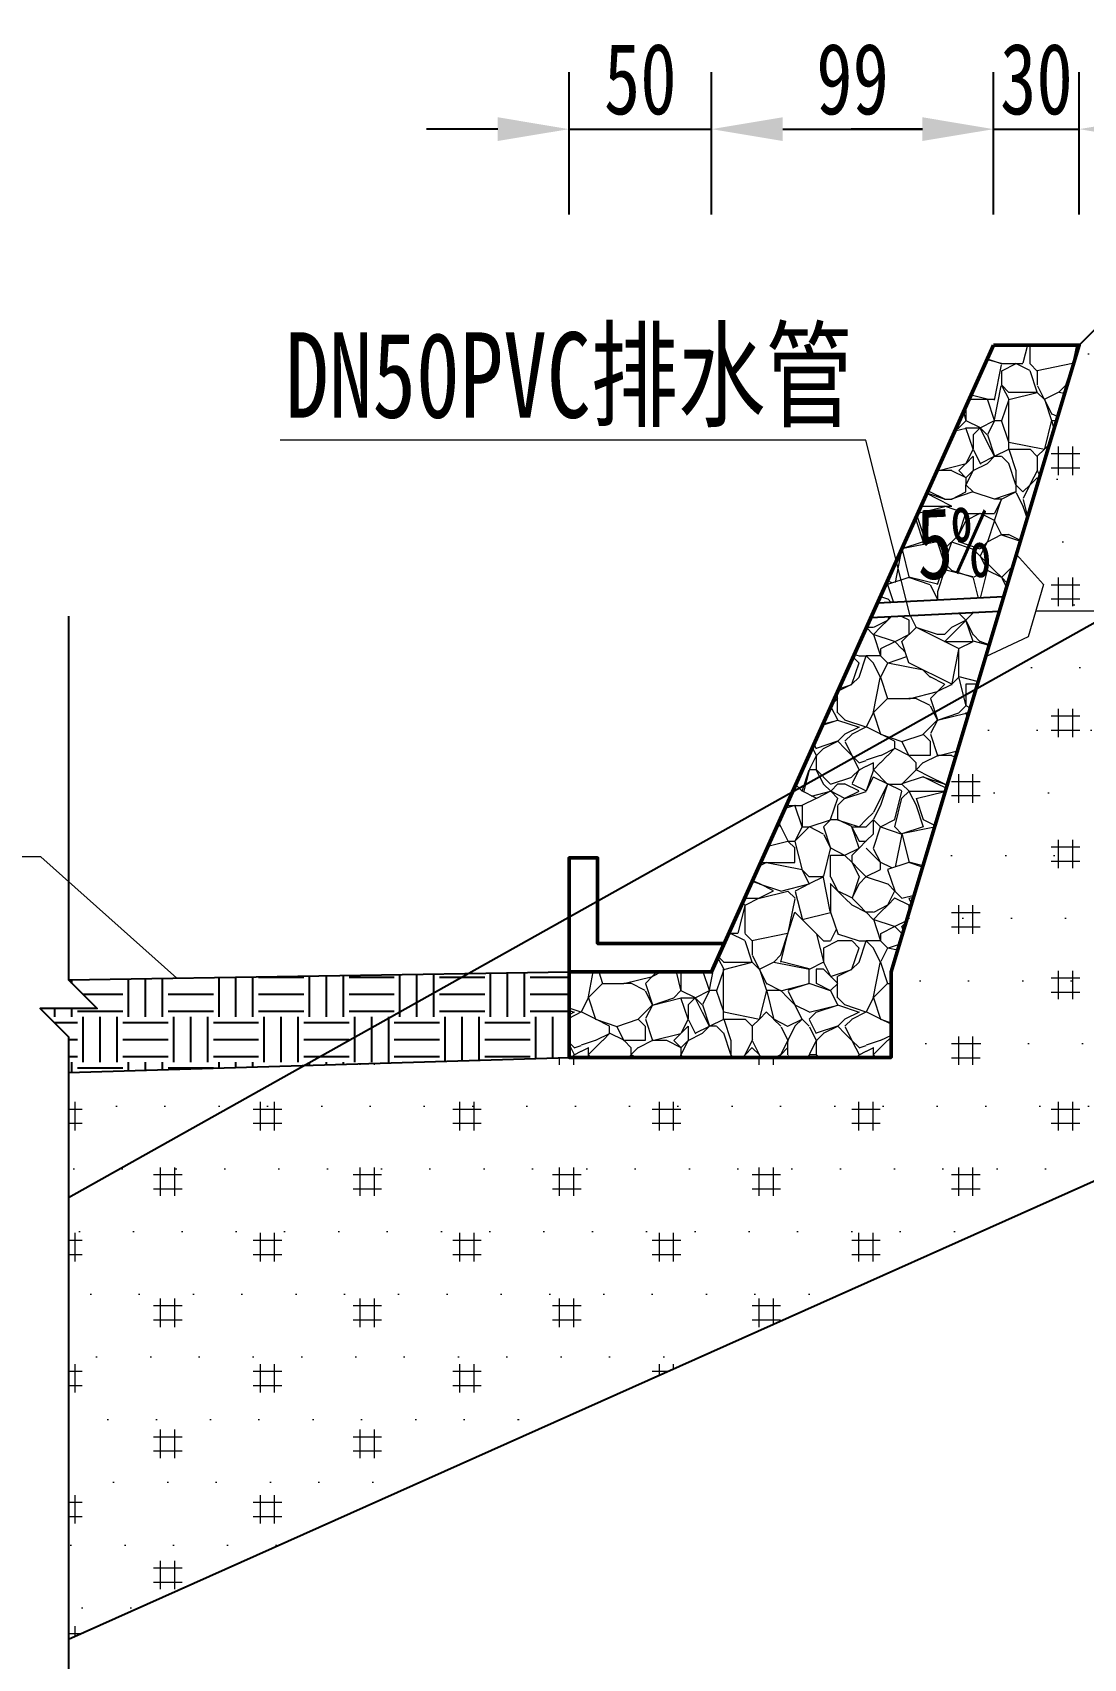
# Model space of a CAD drawing. Extents: x 4283 to 40403, y 1134 to 1764.
# Drawn here: x 4351.3 to 4388.1, y 1212 to 1269 of the extents above; entities that cross this region are included whole.
import ezdxf
from ezdxf.enums import TextEntityAlignment as Align

# ---------------------------------------------------------------- set-up
doc = ezdxf.new("R2010")
doc.units = 0
doc.linetypes.add('HIDDEN', pattern=[9.525, 6.35, -3.175])
for name, color, linetype, lineweight in [('0-图案填充 0.09', 8, 'Continuous', 9), ('0-文字 0.15', 7, 'Continuous', 15), ('0-标注 0.09', 4, 'Continuous', 9), ('0-结构粗实线 0.5', 7, 'Continuous', 50), ('0-结构细实线 0.2', 7, 'Continuous', 20)]:
    doc.layers.add(name, color=color, linetype=linetype, lineweight=lineweight)
doc.styles.add('0-仿宋国标', font='', dxfattribs={"width": 0.75})
doc.styles.get('0-仿宋国标').set_extended_font_data('仿宋_GB2312')
doc.dimstyles.new('@100', dxfattribs={"dimtxt": 2.5, "dimasz": 2.5, "dimexe": 2, "dimexo": 0.6, "dimgap": 0.5, "dimtad": 1, "dimdec": 0, "dimlfac": 10, "dimdsep": 46, "dimtxsty": '0-仿宋国标', "dimcen": 3.5, "dimclrd": 4, "dimclre": 4, "dimclrt": 4, "dimazin": 0, "dimtfac": 1, "dimtdec": 0, "dimtmove": 0, "dimatfit": 3, "dimfxl": 3, "dimfxlon": 1, "dimarcsym": 0})

# ---------------------------------------------------------------- blocks, each defined once
blk = doc.blocks.new('*D63')
at = {"layer": '0-标注 0.09', "color": 4, "lineweight": -2, "transparency": 16777216}
for p, q in [((4370.098, 1262.641), (4370.098, 1267.641)), ((4375.098, 1262.641), (4375.098, 1267.641)), ((4367.598, 1265.641), (4365.098, 1265.641)), ((4370.098, 1265.641), (4375.098, 1265.641)), ((4377.598, 1265.641), (4380.098, 1265.641))]:
    blk.add_line(p, q, dxfattribs=at)
at = {"layer": '0-标注 0.09', "color": 4, "transparency": 16777216}
for points in [[(4367.598, 1266.058), (4367.598, 1265.225), (4370.098, 1265.641)], [(4377.598, 1266.058), (4377.598, 1265.225), (4375.098, 1265.641)]]:
    blk.add_solid(points, dxfattribs=at)
at = {"layer": 'Defpoints', "color": 0}
for p in [(4375.098, 1265.641), (4370.098, 1236.063), (4375.098, 1236.063)]:
    blk.add_point(p, dxfattribs=at)
at = {"layer": '0-标注 0.09', "color": 4, "transparency": 16777216, "insert": (4372.598, 1267.391), "char_height": 2.5, "attachment_point": 5, "style": '0-仿宋国标'}
blk.add_mtext('50', dxfattribs=at)
blk = doc.blocks.new('*D64')
at = {"layer": '0-标注 0.09', "color": 4, "lineweight": -2, "transparency": 16777216}
for p, q in [((4375.098, 1262.641), (4375.098, 1267.641)), ((4384.998, 1262.641), (4384.998, 1267.641)), ((4377.598, 1265.641), (4382.498, 1265.641))]:
    blk.add_line(p, q, dxfattribs=at)
at = {"layer": '0-标注 0.09', "color": 4, "transparency": 16777216}
for points in [[(4377.598, 1266.058), (4377.598, 1265.225), (4375.098, 1265.641)], [(4382.498, 1266.058), (4382.498, 1265.225), (4384.998, 1265.641)]]:
    blk.add_solid(points, dxfattribs=at)
at = {"layer": 'Defpoints', "color": 0}
for p in [(4384.998, 1265.641), (4384.998, 1258.063), (4375.098, 1236.063)]:
    blk.add_point(p, dxfattribs=at)
at = {"layer": '0-标注 0.09', "color": 4, "transparency": 16777216, "insert": (4380.048, 1267.391), "char_height": 2.5, "attachment_point": 5, "style": '0-仿宋国标'}
blk.add_mtext('99', dxfattribs=at)
blk = doc.blocks.new('*D65')
at = {"layer": '0-标注 0.09', "color": 4, "lineweight": -2, "transparency": 16777216}
for p, q in [((4384.998, 1262.641), (4384.998, 1267.641)), ((4387.998, 1262.641), (4387.998, 1267.641)), ((4382.498, 1265.641), (4379.998, 1265.641)), ((4384.998, 1265.641), (4387.998, 1265.641)), ((4390.498, 1265.641), (4392.998, 1265.641))]:
    blk.add_line(p, q, dxfattribs=at)
at = {"layer": '0-标注 0.09', "color": 4, "transparency": 16777216}
for points in [[(4382.498, 1266.058), (4382.498, 1265.225), (4384.998, 1265.641)], [(4390.498, 1266.058), (4390.498, 1265.225), (4387.998, 1265.641)]]:
    blk.add_solid(points, dxfattribs=at)
at = {"layer": 'Defpoints', "color": 0}
for p in [(4387.998, 1265.641), (4384.998, 1258.063), (4387.998, 1258.063)]:
    blk.add_point(p, dxfattribs=at)
at = {"layer": '0-标注 0.09', "color": 4, "transparency": 16777216, "insert": (4386.498, 1267.391), "char_height": 2.5, "attachment_point": 5, "style": '0-仿宋国标'}
blk.add_mtext('30', dxfattribs=at)

msp = doc.modelspace()

# ---------------------------------------------------------------- hatches: boundary and pattern name
h = msp.add_hatch()
h.set_pattern_fill('EARTH', color=2, scale=0.25, style=0)
h.set_pattern_definition([(0, (4411.5928, 918.773), (1.5875, 1.5875), [1.5875, -1.5875]), (0, (4411.5928, 919.3683), (1.5875, 1.5875), [1.5875, -1.5875]), (0, (4411.5928, 919.9636), (1.5875, 1.5875), [1.5875, -1.5875]), (90, (4411.7913, 920.162), (-1.5875, 1.5875), [1.5875, -1.5875]), (90, (4412.3866, 920.162), (-1.5875, 1.5875), [1.5875, -1.5875]), (90, (4412.9819, 920.162), (-1.5875, 1.5875), [1.5875, -1.5875])])
h.paths.add_polyline_path([(4370.098, 1236.063), (4366.703, 1236.009), (4360.958, 1232.788), (4370.098, 1233.063)])
h.paths.add_polyline_path([(4366.703, 1236.009), (4352.539, 1235.782), (4353.539, 1234.782), (4351.539, 1234.782), (4352.539, 1233.782), (4352.539, 1232.534), (4360.958, 1232.788)])
h.paths.add_polyline_path([(4365.921, 1235.251), (4366.718, 1236.048), (4367.374, 1235.391), (4366.577, 1234.594)], flags=24)
at = {"layer": '0-图案填充 0.09'}
h = msp.add_hatch(dxfattribs=at)
h.set_pattern_fill('回填土', color=256, scale=10, style=0, double=1)
h.set_pattern_definition([(0, (-169.4823, 283.1505), (1.5, 2.2), [0, -1.7, 0, -1.9]), (0, (-169.9823, 283.1505), (3.5, 2.3), [1, -6]), (0, (-169.9823, 283.6505), (3.5, 2.3), [1, -6]), (90, (-169.7323, 282.9005), (-3.5, 2.3), [1, -3.6]), (90, (-169.2323, 282.9005), (-3.5, 2.3), [1, -3.6])])
h.paths.add_polyline_path([(4360.81, 1232.784), (4352.539, 1232.534), (4352.539, 1228.147)], flags=17)
h.paths.add_polyline_path([(4412.35, 1239.383), (4412.35, 1250.134), (4411.35, 1251.134), (4413.35, 1251.134), (4412.35, 1252.134), (4412.35, 1260.701), (4410.501, 1260.641), (4384.377, 1245.996), (4381.398, 1236.063), (4381.398, 1233.063), (4370.098, 1233.063), (4360.81, 1232.784), (4352.539, 1228.147), (4352.539, 1212.649)])
h.paths.add_polyline_path([(4409.304, 1259.97), (4409.957, 1260.624), (4389.912, 1259.977), (4387.998, 1258.063), (4385.794, 1250.719), (4386.742, 1249.656), (4386.475, 1248.738), (4389.268, 1248.738)], flags=17)
h.paths.add_polyline_path([(4390.71, 1243.961), (4400.189, 1243.961), (4400.189, 1249.049), (4390.71, 1249.049)], flags=24)
h = msp.add_hatch(dxfattribs=at)
h.set_pattern_fill('干砌块石1', color=256, scale=10, style=0, double=1)
h.set_pattern_definition([(180, (-161.232, 293.151), (-1e-15, -10), [0.25, -9.75]), (71.5651, (-160.7323, 291.4005), (-1.17e-05, 9.999998), [0.79057, -30.8322]), (135, (-160.482, 292.1505), (0, 10.000003), [0.353553, -13.7886]), (180, (-160.482, 291.401), (-1e-15, -10), [0.25, -9.75]), (135, (-160.732, 292.4005), (0, 10.000003), [0.353553, -13.7886]), (18.4349, (-160.7323, 292.6505), (-9.999998, 1.17e-05), [0.79057, -30.8322]), (225, (-160.482, 292.6505), (1e-15, 10.000003), [0.353553, -13.7886]), (333.435, (-160.7323, 292.4005), (-10, -1.34e-05), [0.559017, -21.8017]), (180, (-160.232, 292.651), (-1e-15, -10), [0.25, -9.75]), (225, (-160.232, 292.1505), (1e-15, 10.000003), [0.353553, -13.7886]), (270, (-160.482, 291.901), (10, -2e-15), [0.5, -9.5]), (333.435, (-159.9823, 292.6505), (-10, -1.34e-05), [0.559017, -21.8017]), (26.5651, (-160.2323, 292.1505), (-10, -4e-06), [0.559017, -21.8017]), (153.435, (-159.7323, 292.4005), (-10, -1.34e-05), [0.559017, -21.8017]), (18.4349, (-160.2323, 292.1505), (-9.999998, 1.17e-05), [0.79057, -30.8322]), (45, (-159.732, 290.4005), (0, 10.000003), [0.353553, -13.7886]), (0, (-159.732, 290.651), (0, 10), [0.25, -9.75]), (296.565, (-160.9823, 290.9005), (1.34e-05, 10), [0.559017, -21.8017]), (288.435, (-160.9823, 291.1505), (-5.8e-06, 9.999998), [0.79057, -30.8322]), (333.435, (-160.7323, 290.4005), (-10, -1.34e-05), [0.559017, -21.8017]), (0, (-160.732, 290.151), (0, 10), [0.5, -9.5]), (315, (-160.232, 290.1505), (2e-15, 10.000003), [0.353553, -13.7886]), (270, (-159.982, 290.151), (10, -2e-15), [0.25, -9.75]), (26.5651, (-160.2323, 290.1505), (-10, -4e-06), [0.559017, -21.8017]), (108.435, (-159.7323, 290.4005), (-5.8e-06, 9.999998), [0.79057, -30.8322]), (225, (-159.732, 290.4005), (1e-15, 10.000003), [0.353553, -13.7886]), (315, (-159.982, 289.9005), (2e-15, 10.000003), [0.353553, -13.7886]), (116.565, (-159.7323, 290.6505), (1.34e-05, 10), [0.559017, -21.8017]), (0, (-159.982, 291.151), (0, 10), [0.5, -9.5]), (153.435, (-159.9823, 291.1505), (-10, -1.34e-05), [0.559017, -21.8017]), (225, (-160.732, 291.4005), (1e-15, 10.000003), [0.353553, -13.7886]), (341.565, (-160.4823, 291.4005), (-9.999998, 5.8e-06), [0.79057, -30.8322]), (45, (-159.732, 291.1505), (0, 10.000003), [0.353553, -13.7886]), (45, (-159.732, 289.1505), (0, 10.000003), [0.353553, -13.7886]), (315, (-159.732, 288.4005), (2e-15, 10.000003), [0.353553, -13.7886]), (101.31, (-160.7323, 288.1505), (-1.375e-05, 10.0000029), [1.27475, -49.7154]), (153.435, (-159.9823, 288.6505), (-10, -1.34e-05), [0.559017, -21.8017]), (116.565, (-160.4823, 288.9005), (1.34e-05, 10), [0.559017, -21.8017]), (270, (-160.732, 289.151), (10, -2e-15), [1, -9]), (315, (-160.732, 289.1505), (2e-15, 10.000003), [0.707107, -13.435]), (315, (-160.232, 288.6505), (2e-15, 10.000003), [0.353553, -13.7886]), (251.565, (-159.7323, 289.4005), (5.8e-06, 9.999998), [0.79057, -30.8322]), (333.435, (-159.9823, 288.4005), (-10, -1.34e-05), [0.559017, -21.8017]), (63.4349, (-159.9823, 288.6505), (4e-06, 10), [0.559017, -21.8017]), (315, (-159.982, 288.6505), (2e-15, 10.000003), [0.353553, -13.7886]), (0, (-159.732, 287.151), (0, 10), [0.25, -9.75]), (71.5651, (-159.7323, 286.4005), (-1.17e-05, 9.999998), [0.79057, -30.8322]), (0, (-160.982, 287.151), (0, 10), [0.25, -9.75]), (206.565, (-160.4823, 287.1505), (-10, 1.34e-05), [0.559017, -21.8017]), (270, (-160.982, 286.901), (10, -2e-15), [0.5, -9.5]), (180, (-159.982, 287.151), (-1e-15, -10), [0.5, -9.5]), (63.4349, (-160.7323, 287.1505), (4e-06, 10), [0.447214, -21.9135]), (341.565, (-160.4823, 287.4005), (-9.999998, 5.8e-06), [0.79057, -30.8322]), (71.5651, (-159.9823, 286.1505), (-1.17e-05, 9.999998), [0.79057, -30.8322]), (135, (-159.732, 286.9005), (0, 10.000003), [0.353553, -13.7886]), (45, (-159.982, 286.1505), (-10.000003, 0), [0.353553, -13.7886]), (288.435, (-160.7323, 288.1505), (-5.8e-06, 9.999998), [0.79057, -30.8322]), (255.964, (-160.7323, 290.4005), (-4.49e-05, 10.0000058), [1.03078, -40.2003]), (296.565, (-159.9823, 289.9005), (1.34e-05, 10), [0.559017, -21.8017]), (90, (-160.732, 289.401), (-10, 6e-16), [0.75, -9.25]), (315, (-159.732, 289.6505), (2e-15, 10.000003), [0.353553, -13.7886]), (315, (-161.982, 292.6505), (2e-15, 10.000003), [0.353553, -13.7886]), (26.5651, (-161.7323, 291.9005), (-10, -4e-06), [0.559017, -21.8017]), (153.435, (-161.2323, 292.1505), (-10, -1.34e-05), [0.559017, -21.8017]), (108.435, (-162.7323, 291.9005), (-5.8e-06, 9.999998), [0.79057, -30.8322]), (45, (-162.982, 291.6505), (-10.000003, 0), [0.353553, -13.7886]), (225, (-162.732, 292.9005), (1e-15, 10.000003), [0.353553, -13.7886]), (296.565, (-162.9823, 292.6505), (1.34e-05, 10), [0.559017, -21.8017]), (315, (-162.732, 292.1505), (2e-15, 10.000003), [0.353553, -13.7886]), (45, (-162.482, 291.9005), (0, 10.000003), [0.353553, -13.7886]), (198.435, (-161.9823, 291.9005), (-9.999998, -5.8e-06), [0.79057, -30.8322]), (63.4349, (-162.2323, 292.1505), (4e-06, 10), [0.559017, -21.8017]), (251.565, (-161.9823, 292.6505), (5.8e-06, 9.999998), [0.79057, -30.8322]), (0, (-162.232, 291.901), (0, 10), [0.5, -9.5]), (104.036, (-161.7323, 289.6505), (4.49e-05, 10.0000058), [1.03078, -40.2003]), (45, (-161.982, 290.6505), (0, 10.000003), [0.707107, -13.435]), (90, (-161.982, 289.901), (-10, 6e-16), [0.25, -9.75]), (90, (-161.982, 290.151), (-10, 6e-16), [0.25, -9.75]), (63.4349, (-161.9823, 290.6505), (4e-06, 10), [0.559017, -21.8017]), (0, (-161.732, 291.151), (0, 10), [0.25, -9.75]), (194.036, (-162.2323, 290.6505), (-10.0000058, 4.49e-05), [1.03078, -40.2003]), (270, (-163.232, 290.401), (10, -2e-15), [0.5, -9.5]), (0, (-163.232, 289.901), (0, 10), [0.25, -9.75]), (296.565, (-162.4823, 291.1505), (1.34e-05, 10), [0.559017, -21.8017]), (168.69, (-161.7323, 289.6505), (-10.0000029, 1.375e-05), [1.27475, -49.7154]), (135, (-161.982, 290.4005), (0, 10.000003), [0.353553, -13.7886]), (0, (-162.982, 289.901), (0, 10), [1, -9]), (0, (-162.232, 290.651), (0, 10), [0.25, -9.75]), (315, (-162.732, 291.4005), (2e-15, 10.000003), [0.353553, -13.7886]), (108.435, (-161.7323, 291.1505), (-5.8e-06, 9.999998), [0.79057, -30.8322]), (296.565, (-162.7323, 291.6505), (1.34e-05, 10), [0.559017, -21.8017]), (270, (-161.732, 291.901), (10, -2e-15), [0.75, -9.25]), (284.036, (-163.9823, 292.6505), (4.49e-05, 10.0000058), [1.03078, -40.2003]), (296.565, (-164.2323, 292.9005), (1.34e-05, 10), [0.559017, -21.8017]), (288.435, (-163.9823, 292.4005), (-5.8e-06, 9.999998), [0.79057, -30.8322]), (333.435, (-165.4823, 292.1505), (-10, -1.34e-05), [0.559017, -21.8017]), (116.565, (-164.7323, 291.4005), (1.34e-05, 10), [0.559017, -21.8017]), (71.5651, (-164.9823, 291.9005), (-1.17e-05, 9.999998), [0.79057, -30.8322]), (0, (-165.482, 292.151), (0, 10), [0.5, -9.5]), (63.4349, (-164.9823, 292.1505), (4e-06, 10), [0.559017, -21.8017]), (180, (-164.732, 292.651), (-1e-15, -10), [0.25, -9.75]), (26.5651, (-164.7323, 292.6505), (-10, -4e-06), [0.559017, -21.8017]), (180, (-164.482, 291.401), (-1e-15, -10), [0.25, -9.75]), (198.435, (-164.2323, 292.9005), (-9.999998, -5.8e-06), [0.79057, -30.8322]), (333.435, (-163.9823, 290.6505), (-10, -1.34e-05), [0.559017, -21.8017]), (251.565, (-163.9823, 291.1505), (5.8e-06, 9.999998), [0.79057, -30.8322]), (333.435, (-165.2323, 290.1505), (-10, -1.34e-05), [0.559017, -21.8017]), (296.565, (-165.4823, 290.6505), (1.34e-05, 10), [0.559017, -21.8017]), (135, (-164.732, 289.9005), (0, 10.000003), [0.353553, -13.7886]), (135, (-164.982, 290.1505), (0, 10.000003), [0.353553, -13.7886]), (135, (-165.232, 290.4005), (-10.000003, 0), [0.353553, -13.7886]), (63.4349, (-165.4823, 290.6505), (4e-06, 10), [0.559017, -21.8017]), (225, (-165.232, 291.1505), (1e-15, 10.000003), [0.353553, -13.7886]), (135, (-164.482, 289.6505), (0, 10.000003), [0.353553, -13.7886]), (45, (-164.732, 289.9005), (-10.000003, 0), [1.06066, -13.0815]), (75.9638, (-163.9823, 290.6505), (-1e-05, 10.0000058), [1.03078, -40.2003]), (26.5651, (-165.2323, 291.1505), (-10, -4e-06), [0.559017, -21.8017]), (341.565, (-164.7323, 291.4005), (-9.999998, 5.8e-06), [0.79057, -30.8322]), (251.565, (-164.9823, 291.9005), (5.8e-06, 9.999998), [0.79057, -30.8322]), (243.435, (-163.7323, 291.6505), (-1.34e-05, 10), [0.559017, -21.8017]), (153.435, (-163.9823, 291.1505), (-10, -1.34e-05), [0.559017, -21.8017]), (296.565, (-163.4823, 290.4005), (1.34e-05, 10), [0.559017, -21.8017]), (225, (-163.232, 289.9005), (1e-15, 10.000003), [0.353553, -13.7886]), (206.565, (-162.9823, 289.9005), (-10, 1.34e-05), [0.559017, -21.8017]), (161.565, (-163.2323, 290.4005), (-9.999998, 5.8e-06), [0.79057, -30.8322]), (345.964, (-163.7323, 291.6505), (-10.0000058, -4.49e-05), [1.03078, -40.2003]), (0, (-163.732, 291.651), (0, 10), [0.75, -9.25]), (284.036, (-161.9823, 288.9005), (4.49e-05, 10.0000058), [1.03078, -40.2003]), (206.565, (-161.4823, 289.1505), (-10, 1.34e-05), [0.559017, -21.8017]), (180, (-161.232, 289.401), (-1e-15, -10), [0.25, -9.75]), (14.0362, (-163.2323, 288.6505), (-10.0000058, 1e-05), [1.03078, -40.2003]), (26.5651, (-163.2323, 288.6505), (-10, -4e-06), [0.559017, -21.8017]), (153.435, (-162.7323, 288.9005), (-10, -1.34e-05), [0.559017, -21.8017]), (341.565, (-163.2323, 289.1505), (-9.999998, 5.8e-06), [0.79057, -30.8322]), (315, (-162.232, 288.9005), (2e-15, 10.000003), [0.353553, -13.7886]), (14.0362, (-162.4823, 288.9005), (-10.0000058, 1e-05), [1.03078, -40.2003]), (26.5651, (-163.2323, 286.1505), (-10, -4e-06), [0.559017, -21.8017]), (45, (-162.732, 286.4005), (0, 10.000003), [0.353553, -13.7886]), (71.5651, (-162.4823, 286.6505), (-1.17e-05, 9.999998), [0.79057, -30.8322]), (75.9638, (-162.4823, 286.4005), (-1e-05, 10.0000058), [1.03078, -40.2003]), (165.964, (-161.4823, 286.1505), (-10.0000058, -4.49e-05), [1.03078, -40.2003]), (168.69, (-161.4823, 286.1505), (-10.0000029, 1.375e-05), [1.27475, -49.7154]), (258.69, (-161.9823, 288.6505), (1.375e-05, 10.0000029), [1.27475, -49.7154]), (315, (-161.982, 288.1505), (-10.000003, 2e-15), [1.06066, -13.0815]), (71.5651, (-162.2323, 287.4005), (-1.17e-05, 9.999998), [0.79057, -30.8322]), (333.435, (-164.2323, 288.6505), (-10, -1.34e-05), [0.559017, -21.8017]), (206.565, (-163.9823, 289.4005), (-10, 1.34e-05), [0.559017, -21.8017]), (180, (-163.982, 289.401), (-1e-15, -10), [0.5, -9.5]), (180, (-164.732, 288.901), (-1e-15, -10), [0.5, -9.5]), (135, (-165.232, 288.9005), (0, 10.000003), [0.353553, -13.7886]), (348.69, (-165.4823, 288.9005), (-10.0000029, 1.375e-05), [1.27475, -49.7154]), (243.435, (-164.4823, 289.4005), (-1.34e-05, 10), [0.559017, -21.8017]), (341.565, (-164.7323, 288.9005), (-9.999998, 5.8e-06), [0.79057, -30.8322]), (225, (-164.482, 289.1505), (1e-15, 10.000003), [0.353553, -13.7886]), (0, (-164.482, 286.401), (0, 10), [1, -9]), (108.435, (-163.4823, 286.4005), (-5.8e-06, 9.999998), [0.79057, -30.8322]), (153.435, (-163.7323, 287.1505), (-10, -1.34e-05), [0.559017, -21.8017]), (135, (-163.482, 287.1505), (0, 10.000003), [0.353553, -13.7886]), (270, (-163.482, 287.151), (10, -2e-15), [0.25, -9.75]), (270, (-163.482, 286.901), (10, -2e-15), [0.25, -9.75]), (14.0362, (-164.4823, 286.1505), (-10.0000058, 1e-05), [1.03078, -40.2003]), (258.69, (-164.7323, 287.4005), (1.375e-05, 10.0000029), [1.27475, -49.7154]), (180, (-164.982, 286.151), (-1e-15, -10), [0.25, -9.75]), (270, (-164.732, 287.151), (10, -2e-15), [0.5, -9.5]), (161.565, (-164.7323, 287.4005), (-9.999998, 5.8e-06), [0.79057, -30.8322]), (315, (-164.732, 286.6505), (2e-15, 10.000003), [0.353553, -13.7886]), (206.565, (-164.2323, 287.4005), (-10, 1.34e-05), [0.559017, -21.8017]), (180, (-163.982, 287.401), (-1e-15, -10), [0.75, -9.25]), (296.565, (-164.7323, 286.6505), (1.34e-05, 10), [0.559017, -21.8017]), (255.964, (-163.7323, 288.4005), (-4.49e-05, 10.0000058), [1.03078, -40.2003]), (90, (-163.732, 287.401), (-10, 6e-16), [1, -9]), (26.5651, (-163.7323, 288.4005), (-10, -4e-06), [0.559017, -21.8017]), (191.31, (-162.2323, 287.4005), (-10.0000029, -1.375e-05), [1.27475, -49.7154]), (296.565, (-163.4823, 286.6505), (1.34e-05, 10), [0.559017, -21.8017]), (315, (-163.482, 286.4005), (2e-15, 10.000003), [0.353553, -13.7886]), (0, (-163.982, 288.651), (0, 10), [0.75, -9.25]), (161.565, (-163.2323, 289.1505), (-9.999998, 5.8e-06), [0.79057, -30.8322]), (333.435, (-163.7323, 289.4005), (-10, -1.34e-05), [0.559017, -21.8017]), (75.9638, (-165.4823, 289.1505), (-1e-05, 10.0000058), [1.03078, -40.2003]), (296.565, (-164.7323, 289.9005), (1.34e-05, 10), [0.559017, -21.8017]), (153.435, (-163.9823, 289.4005), (-10, -1.34e-05), [0.559017, -21.8017]), (206.565, (-163.4823, 289.6505), (-10, 1.34e-05), [0.559017, -21.8017]), (225, (-163.482, 289.6505), (1e-15, 10.000003), [0.353553, -13.7886]), (116.565, (-161.4823, 289.1505), (1.34e-05, 10), [0.559017, -21.8017]), (135, (-161.482, 289.4005), (0, 10.000003), [0.353553, -13.7886]), (14.0362, (-161.7323, 287.9005), (-10.0000058, 1e-05), [1.03078, -40.2003]), (206.565, (-160.9823, 289.4005), (-10, 1.34e-05), [0.559017, -21.8017]), (284.036, (-161.2323, 287.4005), (4.49e-05, 10.0000058), [1.03078, -40.2003]), (206.565, (-160.9823, 286.4005), (-10, 1.34e-05), [0.559017, -21.8017]), (333.435, (-161.4823, 291.1505), (-10, -1.34e-05), [0.559017, -21.8017]), (180, (-160.982, 289.401), (-1e-15, -10), [0.5, -9.5]), (18.4349, (-161.4823, 291.1505), (-9.999998, 1.17e-05), [0.79057, -30.8322]), (206.565, (-160.7323, 292.4005), (-10, 1.34e-05), [0.559017, -21.8017]), (315, (-161.482, 287.6505), (-10.000003, 2e-15), [0.707107, -13.435]), (180, (-160.982, 286.151), (-1e-15, -10), [0.25, -9.75]), (14.0362, (-161.399, 292.2338), (-10.0000058, 1e-05), [0.687184, -40.5439]), (315, (-164.232, 293.1505), (-10.000003, 2e-15), [0.353553, -13.7886]), (45, (-163.982, 292.9005), (-10.000003, 0), [0.353553, -13.7886]), (315, (-163.232, 293.1505), (-10.000003, 2e-15), [0.353553, -13.7886]), (26.5651, (-162.9823, 292.9005), (-10, -4e-06), [0.559017, -21.8017]), (243.435, (-163.7323, 293.1505), (-1.34e-05, 10), [0.559017, -21.8017]), (116.565, (-162.9823, 292.6505), (1.34e-05, 10), [0.559017, -21.8017]), (270, (-164.232, 293.151), (10, -2e-15), [0.25, -9.75]), (243.435, (-159.7323, 293.1505), (-1.34e-05, 10), [0.559017, -21.8017]), (296.565, (-162.2323, 293.1505), (1.34e-05, 10), [0.559017, -21.8017]), (71.5651, (-161.7323, 292.4005), (-1.17e-05, 9.999998), [0.79057, -30.8322]), (225, (-162.482, 293.1505), (-10.000003, 1e-15), [0.353553, -13.7886]), (315, (-161.232, 293.1505), (2e-15, 10.000003), [0.707107, -13.435]), (116.565, (-160.9823, 292.6505), (1.34e-05, 10), [0.559017, -21.8017]), (255.964, (-161.4823, 293.1505), (-4.49e-05, 10.0000058), [0.801715, -40.4293]), (45, (-159.982, 292.9005), (-10.000003, 0), [0.353553, -13.7886]), (116.565, (-160.4823, 284.9005), (1.34e-05, 10), [0.559017, -21.8017]), (45, (-160.732, 285.4005), (-10.000003, 0), [0.353553, -13.7886]), (90, (-160.482, 285.151), (-10, 6e-16), [0.75, -9.25]), (315, (-160.482, 285.1505), (-10.000003, 2e-15), [0.353553, -13.7886]), (26.5651, (-159.9823, 284.4005), (-10, -4e-06), [0.559017, -21.8017]), (161.565, (-159.4823, 284.6505), (-9.999998, 5.8e-06), [0.79057, -30.8322]), (341.565, (-160.4823, 284.9005), (-9.999998, 5.8e-06), [0.79057, -30.8322]), (206.565, (-159.7323, 284.6505), (-10, 1.34e-05), [0.559017, -21.8017]), (26.5651, (-159.7323, 283.1505), (-10, -4e-06), [0.279508, -22.0812]), (18.4349, (-159.7323, 283.4005), (-9.999998, 1.17e-05), [0.263523, -31.3593]), (296.565, (-160.2323, 284.1505), (1.34e-05, 10), [0.559017, -21.8017]), (26.5651, (-160.9823, 283.9005), (-10, -4e-06), [0.559017, -21.8017]), (315, (-160.482, 284.1505), (-10.000003, 2e-15), [0.353553, -13.7886]), (315, (-160.232, 283.9005), (-10.000003, 2e-15), [0.353553, -13.7886]), (315, (-159.982, 283.6505), (-10.000003, 2e-15), [0.353553, -13.7886]), (296.565, (-159.9823, 283.6505), (1.34e-05, 10), [0.559017, -21.8017]), (225, (-159.982, 284.4005), (1e-15, 10.000003), [0.353553, -13.7886]), (225, (-160.232, 284.4005), (-10.000003, 1e-15), [0.353553, -13.7886]), (116.565, (-161.7323, 284.4005), (1.34e-05, 10), [0.559017, -21.8017]), (333.435, (-161.9823, 284.9005), (-10, -1.34e-05), [0.559017, -21.8017]), (45, (-161.482, 284.4005), (0, 10.000003), [0.353553, -13.7886]), (255.964, (-162.9823, 285.4005), (-4.49e-05, 10.0000058), [1.03078, -40.2003]), (333.435, (-162.9823, 285.6505), (-10, -1.34e-05), [0.559017, -21.8017]), (284.036, (-162.9823, 285.4005), (4.49e-05, 10.0000058), [1.03078, -40.2003]), (135, (-162.232, 285.1505), (-10.000003, 0), [0.353553, -13.7886]), (180, (-162.482, 285.401), (-1e-15, -10), [0.5, -9.5]), (225, (-162.982, 284.6505), (1e-15, 10.000003), [0.353553, -13.7886]), (315, (-162.982, 284.6505), (2e-15, 10.000003), [0.353553, -13.7886]), (14.0362, (-162.4823, 285.4005), (-10.0000058, 1e-05), [1.03078, -40.2003]), (135, (-161.982, 284.9005), (0, 10.000003), [0.353553, -13.7886]), (296.565, (-162.2323, 285.4005), (1.34e-05, 10), [0.559017, -21.8017]), (198.435, (-161.4823, 285.6505), (-9.999998, -5.8e-06), [0.79057, -30.8322]), (296.565, (-161.4823, 284.1505), (1.34e-05, 10), [0.559017, -21.8017]), (243.435, (-161.2323, 283.6505), (-1.34e-05, 10), [0.559017, -21.8017]), (270, (-161.232, 283.651), (10, -2e-15), [0.5, -9.5]), (296.565, (-162.4823, 284.1505), (1.34e-05, 10), [0.559017, -21.8017]), (243.435, (-162.2323, 283.6505), (-1.34e-05, 10), [0.559017, -21.8017]), (90, (-162.232, 283.151), (-10, 6e-16), [0.5, -9.5]), (225, (-162.232, 283.4005), (-10.000003, 1e-15), [0.353553, -13.7886]), (63.4349, (-162.2323, 283.6505), (4e-06, 10), [0.559017, -21.8017]), (333.435, (-162.7323, 284.4005), (-10, -1.34e-05), [0.559017, -21.8017]), (26.5651, (-162.2323, 284.1505), (-10, -4e-06), [0.559017, -21.8017]), (315, (-162.732, 284.4005), (-10.000003, 2e-15), [0.353553, -13.7886]), (45, (-161.982, 284.1505), (-10.000003, 0), [0.353553, -13.7886]), (315, (-161.732, 284.4005), (-10.000003, 2e-15), [0.353553, -13.7886]), (116.565, (-161.2323, 283.9005), (1.34e-05, 10), [0.559017, -21.8017]), (90, (-164.482, 284.401), (-10, 6e-16), [0.25, -9.75]), (0, (-164.482, 284.401), (0, 10), [0.75, -9.25]), (26.5651, (-165.4823, 285.1505), (-10, -4e-06), [0.559017, -21.8017]), (180, (-164.732, 285.401), (-1e-15, -10), [0.25, -9.75]), (315, (-165.482, 285.1505), (-10.000003, 2e-15), [0.353553, -13.7886]), (243.435, (-164.9823, 285.4005), (-1.34e-05, 10), [0.559017, -21.8017]), (116.565, (-165.2323, 284.6505), (1.34e-05, 10), [0.559017, -21.8017]), (108.435, (-164.4823, 284.6505), (-5.8e-06, 9.999998), [0.79057, -30.8322]), (270, (-163.482, 284.151), (10, -2e-15), [0.5, -9.5]), (243.435, (-163.4823, 283.6505), (-1.34e-05, 10), [0.559017, -21.8017]), (270, (-164.232, 283.651), (10, -2e-15), [0.5, -9.5]), (270, (-163.482, 284.151), (10, -2e-15), [0.5, -9.5]), (225, (-163.482, 283.4005), (-10.000003, 1e-15), [0.353553, -13.7886]), (108.435, (-164.2323, 283.1505), (-5.8e-06, 9.999998), [0.79057, -30.8322]), (180, (-164.732, 284.151), (-1e-15, -10), [0.25, -9.75]), (45, (-165.232, 283.9005), (0, 10.000003), [0.353553, -13.7886]), (26.5651, (-165.4823, 283.9005), (-10, -4e-06), [0.559017, -21.8017]), (135, (-164.482, 283.9005), (0, 10.000003), [0.353553, -13.7886]), (288.435, (-165.2323, 284.9005), (-5.8e-06, 9.999998), [0.79057, -30.8322]), (26.5651, (-164.9823, 284.1505), (-10, -4e-06), [0.559017, -21.8017]), (288.435, (-164.4823, 284.4005), (-5.8e-06, 9.999998), [0.79057, -30.8322]), (315, (-163.732, 284.4005), (-10.000003, 2e-15), [0.353553, -13.7886]), (116.565, (-164.9823, 284.1505), (1.34e-05, 10), [0.559017, -21.8017]), (168.69, (-163.2323, 284.4005), (-10.0000029, 1.375e-05), [1.27475, -49.7154]), (225, (-163.232, 284.4005), (1e-15, 10.000003), [0.353553, -13.7886]), (296.565, (-163.4823, 283.6505), (1.34e-05, 10), [0.559017, -21.8017]), (315, (-163.482, 283.4005), (2e-15, 10.000003), [0.353553, -13.7886]), (14.0362, (-161.4823, 284.6505), (-10.0000058, 1e-05), [1.03078, -40.2003]), (161.565, (-160.7323, 285.4005), (-9.999998, 5.8e-06), [0.79057, -30.8322]), (333.435, (-161.2323, 285.6505), (-10, -1.34e-05), [0.559017, -21.8017]), (18.4349, (-161.2323, 284.6505), (-9.999998, 1.17e-05), [0.79057, -30.8322]), (198.435, (-160.4823, 284.1505), (-9.999998, -5.8e-06), [0.79057, -30.8322]), (45, (-161.232, 283.6505), (-10.000003, 0), [0.353553, -13.7886]), (108.435, (-164.9823, 285.4005), (-5.8e-06, 9.999998), [0.79057, -30.8322]), (78.6901, (-164.9823, 285.4005), (-3.7e-06, 10.0000029), [1.27475, -49.7154]), (251.565, (-164.4823, 286.1505), (5.8e-06, 9.999998), [0.79057, -30.8322]), (288.435, (-163.2323, 286.1505), (-5.8e-06, 9.999998), [0.79057, -30.8322]), (90, (-164.482, 284.651), (-10, 6e-16), [1.5, -8.5]), (296.565, (-163.2323, 286.1505), (1.34e-05, 10), [0.559017, -21.8017]), (90, (-161.482, 285.651), (-10, 6e-16), [0.5, -9.5]), (296.565, (-160.9823, 286.4005), (1.34e-05, 10), [0.559017, -21.8017]), (18.4349, (-160.7323, 285.9005), (-9.999998, 1.17e-05), [0.79057, -30.8322]), (270, (-161.232, 286.151), (10, -2e-15), [0.5, -9.5]), (135, (-160.482, 285.6505), (0, 10.000003), [0.707107, -13.435]), (26.5651, (-160.4823, 285.9005), (-10, -4e-06), [0.559017, -21.8017]), (71.5651, (-166.2323, 291.4005), (-1.17e-05, 9.999998), [0.79057, -30.8322]), (161.565, (-165.9823, 292.1505), (-9.999998, 5.8e-06), [0.79057, -30.8322]), (63.4349, (-166.2323, 291.4005), (4e-06, 10), [0.559017, -21.8017]), (198.435, (-165.7323, 292.9005), (-9.999998, -5.8e-06), [0.79057, -30.8322]), (0, (-166.732, 292.651), (0, 10), [0.25, -9.75]), (26.5651, (-166.4823, 292.6505), (-10, -4e-06), [0.559017, -21.8017]), (288.435, (-167.7323, 292.1505), (-5.8e-06, 9.999998), [0.79057, -30.8322]), (153.435, (-166.9823, 292.6505), (-10, -1.34e-05), [0.559017, -21.8017]), (296.565, (-167.9823, 292.4005), (1.34e-05, 10), [0.559017, -21.8017]), (194.036, (-166.7323, 292.4005), (-10.0000058, 4.49e-05), [1.03078, -40.2003]), (333.435, (-167.2323, 292.9005), (-10, -1.34e-05), [0.559017, -21.8017]), (161.565, (-166.7323, 292.6505), (-9.999998, 5.8e-06), [0.79057, -30.8322]), (153.435, (-166.4823, 292.4005), (-10, -1.34e-05), [0.559017, -21.8017]), (0, (-167.982, 292.401), (0, 10), [1.5, -8.5]), (165.964, (-165.7323, 289.9005), (-10.0000058, -4.49e-05), [1.03078, -40.2003]), (161.565, (-165.7323, 289.9005), (-9.999998, 5.8e-06), [0.79057, -30.8322]), (135, (-166.482, 290.1505), (0, 10.000003), [0.353553, -13.7886]), (71.5651, (-166.7323, 290.4005), (-1.17e-05, 9.999998), [0.79057, -30.8322]), (341.565, (-166.4823, 291.1505), (-9.999998, 5.8e-06), [0.79057, -30.8322]), (161.565, (-167.2323, 289.6505), (-9.999998, 5.8e-06), [0.79057, -30.8322]), (345.964, (-167.9823, 289.9005), (-10.0000058, -4.49e-05), [1.03078, -40.2003]), (71.5651, (-166.9823, 289.6505), (-1.17e-05, 9.999998), [0.79057, -30.8322]), (108.435, (-166.7323, 290.4005), (-5.8e-06, 9.999998), [0.79057, -30.8322]), (315, (-166.982, 291.1505), (2e-15, 10.000003), [0.353553, -13.7886]), (45, (-166.732, 290.9005), (0, 10.000003), [0.707107, -13.435]), (333.435, (-167.4823, 291.4005), (-10, -1.34e-05), [0.559017, -21.8017]), (90, (-166.232, 291.151), (-10, 6e-16), [0.25, -9.75]), (288.435, (-167.7323, 291.9005), (-5.8e-06, 9.999998), [0.79057, -30.8322]), (0, (-168.732, 292.651), (0, 10), [0.5, -9.5]), (333.435, (-169.2323, 292.9005), (-10, -1.34e-05), [0.559017, -21.8017]), (243.435, (-168.7323, 292.6505), (-1.34e-05, 10), [0.559017, -21.8017]), (243.435, (-168.9823, 292.1505), (-1.34e-05, 10), [0.559017, -21.8017]), (75.9638, (-168.4823, 291.4005), (-1e-05, 10.0000058), [1.03078, -40.2003]), (153.435, (-168.2323, 292.4005), (-10, -1.34e-05), [0.559017, -21.8017]), (251.565, (-168.7323, 292.6505), (5.8e-06, 9.999998), [0.79057, -30.8322]), (243.435, (-168.9823, 291.9005), (-1.34e-05, 10), [0.559017, -21.8017]), (63.4349, (-169.4823, 292.4005), (4e-06, 10), [0.559017, -21.8017]), (225, (-169.232, 291.6505), (1e-15, 10.000003), [0.353553, -13.7886]), (135, (-168.232, 290.9005), (0, 10.000003), [0.353553, -13.7886]), (341.565, (-168.9823, 291.1505), (-9.999998, 5.8e-06), [0.79057, -30.8322]), (116.565, (-168.9823, 289.9005), (1.34e-05, 10), [0.559017, -21.8017]), (71.5651, (-169.2323, 290.4005), (-1.17e-05, 9.999998), [0.79057, -30.8322]), (258.69, (-168.2323, 290.9005), (1.375e-05, 10.0000029), [1.1837, -49.8065]), (153.435, (-168.5823, 289.7005), (-10, -1.34e-05), [0.447214, -21.9135]), (90, (-168.982, 289.651), (-10, 6e-16), [0.25, -9.75]), (135, (-168.982, 289.9005), (0, 10.000003), [0.353553, -13.7886]), (135, (-169.232, 290.1505), (0, 10.000003), [0.353553, -13.7886]), (45, (-169.482, 290.6505), (0, 10.000003), [0.353553, -13.7886]), (75.9638, (-168.4823, 291.1505), (-1e-05, 10.0000058), [1.03078, -40.2003]), (26.5651, (-168.9823, 291.1505), (-10, -4e-06), [0.559017, -21.8017]), (315, (-169.232, 291.4005), (2e-15, 10.000003), [0.353553, -13.7886]), (45, (-169.482, 291.1505), (0, 10.000003), [0.353553, -13.7886]), (270, (-169.232, 291.401), (10, -2e-15), [0.5, -9.5]), (198.435, (-167.9823, 289.9005), (-9.999998, -5.8e-06), [0.79057, -30.8322]), (191.31, (-166.9823, 291.1505), (-10.0000029, -1.375e-05), [1.27475, -49.7154]), (284.036, (-168.2323, 290.9005), (4.49e-05, 10.0000058), [1.03078, -40.2003]), (198.435, (-167.4823, 292.9005), (-9.999998, -5.8e-06), [0.79057, -30.8322]), (315, (-168.232, 292.6505), (2e-15, 10.000003), [0.353553, -13.7886]), (198.435, (-167.4823, 291.1505), (-9.999998, -5.8e-06), [0.79057, -30.8322]), (45, (-168.232, 292.1505), (0, 10.000003), [0.353553, -13.7886]), (26.5651, (-166.4823, 288.1505), (-10, -4e-06), [0.559017, -21.8017]), (225, (-166.482, 288.1505), (-10.000003, 1e-15), [0.353553, -13.7886]), (315, (-166.232, 288.6505), (2e-15, 10.000003), [0.353553, -13.7886]), (116.565, (-165.7323, 287.9005), (1.34e-05, 10), [0.559017, -21.8017]), (161.565, (-166.9823, 287.9005), (-9.999998, 5.8e-06), [0.79057, -30.8322]), (116.565, (-167.7323, 288.1505), (1.34e-05, 10), [0.559017, -21.8017]), (14.0362, (-167.9823, 288.6505), (-10.0000058, 1e-05), [1.03078, -40.2003]), (270, (-166.982, 289.401), (10, -2e-15), [0.5, -9.5]), (45, (-167.232, 288.9005), (0, 10.000003), [0.353553, -13.7886]), (270, (-167.982, 288.401), (10, -2e-15), [0.5, -9.5]), (180, (-166.732, 287.901), (-1e-15, -10), [0.25, -9.75]), (341.565, (-166.9823, 288.9005), (-9.999998, 5.8e-06), [0.79057, -30.8322]), (345.964, (-166.9823, 288.9005), (-10.0000058, -4.49e-05), [1.03078, -40.2003]), (258.69, (-166.2323, 287.4005), (1.375e-05, 10.0000029), [1.27475, -49.7154]), (90, (-166.232, 286.401), (-10, 6e-16), [1, -9]), (26.5651, (-166.2323, 287.4005), (-10, -4e-06), [0.559017, -21.8017]), (0, (-166.732, 287.651), (0, 10), [1, -9]), (225, (-166.232, 286.4005), (1e-15, 10.000003), [0.353553, -13.7886]), (135, (-167.232, 286.4005), (0, 10.000003), [0.353553, -13.7886]), (153.435, (-166.4823, 286.1505), (-10, -1.34e-05), [1.67705, -20.6836]), (153.435, (-166.7323, 286.1505), (-10, -1.34e-05), [0.559017, -21.8017]), (333.435, (-167.7323, 288.1505), (-10, -1.34e-05), [1.67705, -20.6836]), (45, (-166.732, 287.6505), (0, 10.000003), [1.06066, -13.0815]), (108.435, (-165.7323, 287.6505), (-5.8e-06, 9.999998), [0.79057, -30.8322]), (315, (-168.482, 288.9005), (2e-15, 10.000003), [0.353553, -13.7886]), (315, (-168.732, 289.1505), (2e-15, 10.000003), [0.353553, -13.7886]), (243.435, (-168.4823, 288.9005), (-1.34e-05, 10), [0.559017, -21.8017]), (206.565, (-168.7323, 288.4005), (-10, 1.34e-05), [0.559017, -21.8017]), (45, (-169.232, 287.9005), (-10.000003, 0), [0.353553, -13.7886]), (45, (-168.982, 288.1505), (0, 10.000003), [0.353553, -13.7886]), (45, (-168.732, 288.4005), (0, 10.000003), [0.353553, -13.7886]), (341.565, (-169.4823, 289.4005), (-9.999998, 5.8e-06), [0.79057, -30.8322]), (180, (-169.232, 288.151), (-1e-15, -10), [0.25, -9.75]), (315, (-169.482, 288.1505), (-10.000003, 2e-15), [0.353553, -13.7886]), (243.435, (-168.7323, 286.9005), (-1.34e-05, 10), [0.559017, -21.8017]), (116.565, (-168.9823, 286.4005), (1.34e-05, 10), [0.559017, -21.8017]), (206.565, (-168.4823, 287.6505), (-10, 1.34e-05), [0.559017, -21.8017]), (270, (-168.982, 287.401), (10, -2e-15), [0.25, -9.75]), (315, (-168.982, 287.1505), (2e-15, 10.000003), [0.353553, -13.7886]), (135, (-168.232, 287.4005), (-10.000003, 0), [0.353553, -13.7886]), (135, (-168.107, 287.2755), (-10.000003, 0), [0.176777, -13.9654]), (135, (-169.232, 286.9005), (0, 10.000003), [0.353553, -13.7886]), (180, (-168.982, 287.151), (-1e-15, -10), [0.5, -9.5]), (288.435, (-169.2323, 287.9005), (-5.8e-06, 9.999998), [0.79057, -30.8322]), (161.565, (-168.4823, 287.6505), (-9.999998, 5.8e-06), [0.79057, -30.8322]), (45, (-168.232, 287.6505), (-10.000003, 0), [0.707107, -13.435]), (108.435, (-167.9823, 286.9005), (-5.8e-06, 9.999998), [0.79057, -30.8322]), (14.0362, (-168.2323, 288.6505), (-10.0000058, 1e-05), [1.03078, -40.2003]), (168.69, (-167.4823, 286.6505), (-10.0000029, 1.375e-05), [1.27475, -49.7154]), (333.435, (-168.4823, 288.6505), (-10, -1.34e-05), [0.559017, -21.8017]), (206.565, (-167.9823, 287.9005), (-10, 1.34e-05), [0.559017, -21.8017]), (18.4349, (-168.7323, 286.9005), (-9.999998, 1.17e-05), [0.711512, -30.9113]), (251.565, (-166.7323, 290.1505), (5.8e-06, 9.999998), [0.79057, -30.8322]), (116.565, (-166.9823, 289.1505), (1.34e-05, 10), [0.559017, -21.8017]), (288.435, (-168.7323, 289.6505), (-5.8e-06, 9.999998), [0.79057, -30.8322]), (26.5651, (-169.4823, 289.4005), (-10, -4e-06), [0.559017, -21.8017]), (135, (-165.732, 292.9005), (-10.000003, 0), [0.353553, -13.7886]), (90, (-165.982, 292.901), (-10, 6e-16), [0.25, -9.75]), (333.435, (-167.7323, 293.1505), (-10, -1.34e-05), [0.559017, -21.8017]), (315, (-169.232, 293.1505), (-10.000003, 2e-15), [0.707107, -13.435]), (45, (-168.232, 292.6505), (-10.000003, 0), [0.707107, -13.435]), (251.565, (-169.2323, 293.1505), (5.8e-06, 9.999998), [0.79057, -30.8322]), (45, (-166.232, 285.1505), (-10.000003, 0), [0.353553, -13.7886]), (108.435, (-165.7323, 284.4005), (-5.8e-06, 9.999998), [0.79057, -30.8322]), (270, (-165.732, 284.901), (10, -2e-15), [0.5, -9.5]), (225, (-166.982, 285.9005), (1e-15, 10.000003), [0.353553, -13.7886]), (288.435, (-167.2323, 285.6505), (-5.8e-06, 9.999998), [0.79057, -30.8322]), (14.0362, (-167.9823, 285.6505), (-10.0000058, 1e-05), [1.03078, -40.2003]), (45, (-167.482, 284.4005), (0, 10.000003), [0.707107, -13.435]), (116.565, (-166.9823, 284.9005), (1.34e-05, 10), [0.559017, -21.8017]), (153.435, (-167.2323, 285.4005), (-10, -1.34e-05), [0.559017, -21.8017]), (180, (-167.732, 285.651), (-1e-15, -10), [0.25, -9.75]), (243.435, (-166.9823, 284.9005), (-1.34e-05, 10), [0.559017, -21.8017]), (18.4349, (-166.9823, 284.9005), (-9.999998, 1.17e-05), [0.79057, -30.8322]), (194.036, (-165.9823, 285.1505), (-10.0000058, 4.49e-05), [1.03078, -40.2003]), (63.4349, (-165.9823, 283.1505), (4e-06, 10), [0.559017, -21.8017]), (270, (-165.732, 284.151), (10, -2e-15), [0.5, -9.5]), (225, (-165.732, 283.6505), (1e-15, 10.000003), [0.353553, -13.7886]), (135, (-165.982, 283.4005), (-10.000003, 0), [0.353553, -13.7886]), (45, (-166.232, 283.6505), (-10.000003, 0), [0.353553, -13.7886]), (45, (-165.982, 283.9005), (0, 10.000003), [0.353553, -13.7886]), (333.435, (-166.4823, 283.6505), (-10, -1.34e-05), [0.559017, -21.8017]), (270, (-165.982, 283.401), (10, -2e-15), [0.25, -9.75]), (206.565, (-166.9823, 283.6505), (-10, 1.34e-05), [0.559017, -21.8017]), (225, (-167.482, 283.4005), (1e-15, 10.000003), [0.353553, -13.7886]), (90, (-167.732, 283.151), (-10, 6e-16), [0.25, -9.75]), (135, (-167.732, 283.4005), (0, 10.000003), [0.353553, -13.7886]), (270, (-167.232, 284.151), (10, -2e-15), [0.5, -9.5]), (180, (-167.232, 283.651), (-1e-15, -10), [0.75, -9.25]), (14.0362, (-166.9823, 283.6505), (-10.0000058, 1e-05), [1.03078, -40.2003]), (180, (-166.482, 283.651), (-1e-15, -10), [0.5, -9.5]), (288.435, (-167.2323, 284.4005), (-5.8e-06, 9.999998), [0.79057, -30.8322]), (63.4349, (-165.9823, 283.9005), (4e-06, 10), [0.559017, -21.8017]), (315, (-167.482, 284.4005), (2e-15, 10.000003), [0.353553, -13.7886]), (225, (-168.732, 285.6505), (-10.000003, 1e-15), [0.707107, -13.435]), (288.435, (-169.2323, 285.1505), (-5.8e-06, 9.999998), [0.79057, -30.8322]), (153.435, (-168.9823, 284.4005), (-10, -1.34e-05), [0.559017, -21.8017]), (63.4349, (-169.4823, 284.6505), (4e-06, 10), [0.559017, -21.8017]), (225, (-168.482, 283.9005), (1e-15, 10.000003), [0.353553, -13.7886]), (225, (-168.732, 283.6505), (-10.000003, 1e-15), [0.353553, -13.7886]), (225, (-168.982, 283.4005), (1e-15, 10.000003), [0.353553, -13.7886]), (90, (-168.482, 283.901), (-10, 6e-16), [0.25, -9.75]), (206.565, (-168.4823, 283.9005), (-10, 1.34e-05), [0.559017, -21.8017]), (270, (-169.232, 283.401), (10, -2e-15), [0.25, -9.75]), (206.565, (-169.2323, 283.4005), (-10, 1.34e-05), [0.279508, -22.0812]), (198.435, (-168.9823, 283.6505), (-9.999998, -5.8e-06), [0.527046, -31.0957]), (341.565, (-168.9823, 284.4005), (-9.999998, 5.8e-06), [0.79057, -30.8322]), (153.435, (-168.4823, 284.1505), (-10, -1.34e-05), [0.559017, -21.8017]), (0, (-168.732, 285.651), (0, 10), [0.75, -9.25]), (18.4349, (-168.2323, 284.1505), (-9.999998, 1.17e-05), [0.79057, -30.8322]), (153.435, (-167.9823, 283.6505), (-10, -1.34e-05), [0.559017, -21.8017]), (116.565, (-167.9823, 283.6505), (1.34e-05, 10), [0.559017, -21.8017]), (206.565, (-166.4823, 286.1505), (-10, 1.34e-05), [0.559017, -21.8017]), (104.036, (-165.9823, 285.4005), (4.49e-05, 10.0000058), [1.03078, -40.2003]), (270, (-165.982, 286.151), (10, -2e-15), [0.75, -9.25]), (45, (-166.982, 285.9005), (0, 10.000003), [0.353553, -13.7886]), (288.435, (-168.9823, 286.4005), (-5.8e-06, 9.999998), [0.79057, -30.8322]), (78.6901, (-169.2323, 285.1505), (-3.7e-06, 10.0000029), [1.27475, -49.7154]), (345.964, (-166.2323, 286.4005), (-10.0000058, -4.49e-05), [1.03078, -40.2003]), (345.964, (-165.7323, 287.6505), (-10.0000058, -4.49e-05), [1.03078, -40.2003]), (45, (-165.982, 288.4005), (0, 10.000003), [0.707107, -13.435]), (135, (-165.482, 287.6505), (0, 10.000003), [0.353553, -13.7886]), (333.435, (-165.9823, 285.4005), (-10, -1.34e-05), [0.559017, -21.8017]), (180, (-165.232, 286.151), (-1e-15, -10), [0.75, -9.25]), (26.5651, (-165.9823, 288.6505), (-10, -4e-06), [0.559017, -21.8017]), (104.036, (-165.4823, 288.9005), (4.49e-05, 10.0000058), [1.03078, -40.2003]), (206.565, (-165.2323, 290.1505), (-10, 1.34e-05), [0.559017, -21.8017]), (315, (-165.732, 290.9005), (2e-15, 10.000003), [0.353553, -13.7886]), (161.565, (-165.4823, 290.9005), (-9.999998, 5.8e-06), [0.79057, -30.8322]), (26.5651, (-165.9823, 291.9005), (-10, -4e-06), [0.559017, -21.8017]), (0, (-165.982, 285.151), (0, 10), [0.5, -9.5]), (161.565, (-164.9823, 292.6505), (-9.999998, 5.8e-06), [0.79057, -30.8322]), (26.5651, (-165.7323, 283.6505), (-10, -4e-06), [0.559017, -21.8017]), (225, (-165.482, 285.1505), (-10.000003, 1e-15), [0.353553, -13.7886]), (296.565, (-165.7323, 284.4005), (1.34e-05, 10), [0.559017, -21.8017]), (0, (-165.982, 292.151), (0, 10), [0.5, -9.5])])
h.paths.add_polyline_path([(4381.398, 1236.063), (4384.377, 1245.996), (4377.944, 1242.39), (4375.098, 1236.063), (4370.098, 1236.063), (4370.098, 1233.063), (4381.398, 1233.063)])
h.paths.add_polyline_path([(4384.377, 1245.996), (4385.194, 1248.719), (4380.691, 1248.494), (4377.944, 1242.39)])
h.paths.add_polyline_path([(4387.998, 1258.063), (4384.998, 1258.063), (4380.922, 1249.006), (4385.347, 1249.227)])
h.paths.add_polyline_path([(4381.723, 1248.854), (4385.617, 1249.048), (4385.422, 1252.955), (4381.528, 1252.761)], flags=9)

# ---------------------------------------------------------------- linework, layer by layer
at = {"color": 1}
msp.add_line((4392.998, 1263.063), (4387.998, 1258.063), dxfattribs=at)
at = {"color": 2, "linetype": 'HIDDEN', "ltscale": 800}
msp.add_lwpolyline([(4352.539, 1228.147), (4412.35, 1261.678)], dxfattribs=at)
at = {"color": 1}
for points in [[(4385.347, 1249.227), (4380.922, 1249.006)], [(4385.194, 1248.719), (4380.691, 1248.494)], [(4352.539, 1235.782), (4370.098, 1236.063)], [(4352.539, 1232.534), (4370.098, 1233.063)]]:
    msp.add_lwpolyline(points, dxfattribs=at)
at = {"color": 9}
msp.add_lwpolyline([(4352.539, 1248.555), (4352.539, 1235.782), (4353.539, 1234.782), (4351.539, 1234.782), (4352.539, 1233.782), (4352.539, 1207.76)], dxfattribs=at)
msp.add_lwpolyline([(4352.539, 1212.649), (4412.35, 1239.383)])
at = {"layer": '0-文字 0.15'}
for points in [[(4382.068, 1248.563), (4380.518, 1254.728), (4359.958, 1254.728)], [(4356.336, 1235.843), (4351.564, 1240.099), (4338.728, 1240.099)]]:
    msp.add_lwpolyline(points, dxfattribs=at)
at = {"layer": '0-文字 0.15', "flags": 128}
msp.add_lwpolyline([(4386.475, 1248.738), (4389.262, 1248.738), (4391.884, 1244.493), (4399.64, 1244.493)], dxfattribs=at)
at = {"layer": '0-结构粗实线 0.5', "color": 1}
msp.add_lwpolyline([(4384.998, 1258.063), (4387.998, 1258.063), (4381.398, 1236.063), (4381.398, 1233.063), (4370.098, 1233.063), (4370.098, 1236.063), (4375.098, 1236.063), (4384.998, 1258.063)], dxfattribs=at)
at = {"layer": '0-结构粗实线 0.5'}
msp.add_lwpolyline([(4375.548, 1237.063), (4375.548, 1237.063), (4375.098, 1236.063), (4370.098, 1236.063), (4370.098, 1240.063), (4371.098, 1240.063), (4371.098, 1237.063), (4375.548, 1237.063)], dxfattribs=at)
at = {"layer": '0-结构细实线 0.2'}
msp.add_lwpolyline([(4385.794, 1250.719), (4386.742, 1249.656), (4386.209, 1247.819), (4384.714, 1247.117)], dxfattribs=at)

# ---------------------------------------------------------------- texts
at = {"layer": '0-文字 0.15', "style": '0-仿宋国标', "width": 0.75}
msp.add_text('DN50PVC排水管', height=3, dxfattribs=at).set_placement((4360.14, 1255.513))
msp.add_text('5%', height=2.5, rotation=2.86, dxfattribs=at).set_placement((4383.661, 1249.143), align=Align.BOTTOM_CENTER)

# ---------------------------------------------------------------- dimensions: what is measured, and where the dimension line sits
at = {"layer": '0-标注 0.09'}
for base, p1, p2, picture, middle in [((4375.098, 1265.641), (4370.098, 1236.063), (4375.098, 1236.063), '*D63', (4372.598, 1267.391)), ((4384.998, 1265.641), (4375.098, 1236.063), (4384.998, 1258.063), '*D64', (4380.048, 1267.391))]:
    dim = msp.add_linear_dim(base=base, p1=p1, p2=p2, dimstyle='@100', dxfattribs=at)
    dim.commit()
    dim.dimension.update_dxf_attribs({"geometry": picture, "text_midpoint": middle})
dim = msp.add_linear_dim(base=(4387.998, 1265.641), p1=(4384.998, 1258.063), p2=(4387.998, 1258.063), dimstyle='@100', dxfattribs=at)
dim.commit()
dim.dimension.update_dxf_attribs({"geometry": '*D65', "text_midpoint": (4386.498, 1265.641), "dimtype": 160})

doc.saveas('drawing.dxf')
